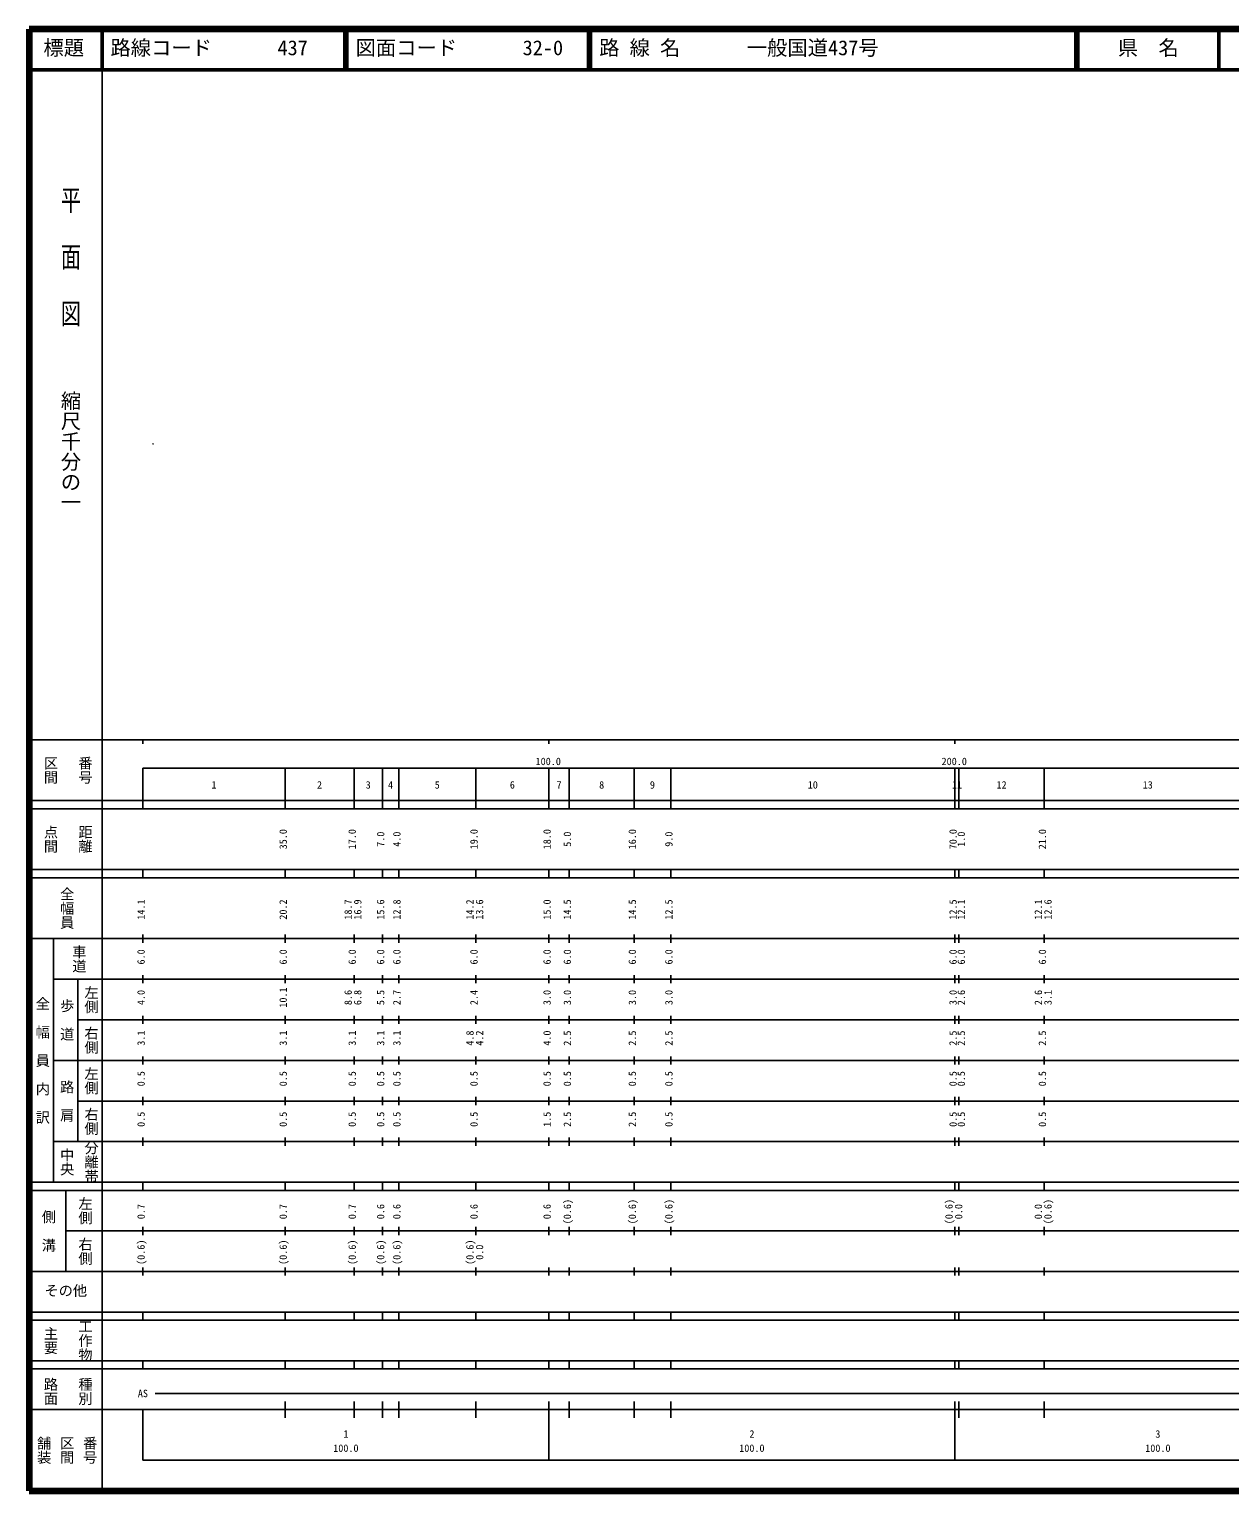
# Model space of a CAD drawing. Units: millimetres on the paper. Extents: x 40 to 680, y 20 to 380.
# Drawn here: x 40 to 335.7, y 20 to 380 of the extents above; entities that cross this region are included whole.
import ezdxf
from ezdxf.enums import TextEntityAlignment as Align

# ---------------------------------------------------------------- set-up
doc = ezdxf.new("R2010")
doc.units = ezdxf.units.MM
for name, color, linetype, lineweight in [('M-OTRS', 6, 'Continuous', 25), ('M-TTL', 2, 'Continuous', 140), ('M-TTL-BAND', 7, 'Continuous', 25), ('M-TTL-LINE', 7, 'Continuous', 50)]:
    doc.layers.add(name, color=color, linetype=linetype, lineweight=lineweight)
doc.layers.add('M-TTL-TXT', color=7, linetype='Continuous')
doc.styles.add('@ＭＳ ゴシック', font='')
doc.styles.add('ＭＳ ゴシック', font='')
doc.styles.get('@ＭＳ ゴシック').set_extended_font_data('@MS Gothic')
doc.styles.get('ＭＳ ゴシック').set_extended_font_data('MS Gothic')

msp = doc.modelspace()

# ---------------------------------------------------------------- linework, layer by layer
at = {"layer": 'M-OTRS'}
for radius in [0.0313, 0.025, 0.0188, 0.0125, 0.0063]:
    msp.add_circle((70.51, 277.878), radius, dxfattribs=at)
at = {"layer": 'M-TTL'}
for p, q in [((40, 380), (40, 20)), ((680, 380), (40, 380)), ((40, 20), (680, 20))]:
    msp.add_line(p, q, dxfattribs=at)
at = {"layer": 'M-TTL-BAND'}
for p, q in [((58, 370), (58, 20)), ((40, 205), (579, 205)), ((68, 205), (68, 204)), ((168, 205), (168, 204)), ((268, 205), (268, 204)), ((68, 198), (579, 198)), ((68, 198), (68, 188)), ((103, 188), (103, 198)), ((120, 188), (120, 198)), ((127, 188), (127, 198)), ((131, 188), (131, 198)), ((150, 188), (150, 198)), ((168, 188), (168, 198)), ((173, 188), (173, 198)), ((189, 188), (189, 198)), ((198, 188), (198, 198)), ((268, 188), (268, 198)), ((269, 188), (269, 198)), ((290, 188), (290, 198)), ((40, 190), (579, 190)), ((40, 188), (579, 188)), ((40, 173), (579, 173)), ((68, 171), (68, 173)), ((103, 171), (103, 173)), ((120, 171), (120, 173)), ((127, 171), (127, 173)), ((131, 171), (131, 173)), ((150, 171), (150, 173)), ((168, 171), (168, 173)), ((173, 171), (173, 173)), ((189, 171), (189, 173)), ((198, 171), (198, 173)), ((268, 171), (268, 173)), ((269, 171), (269, 173)), ((290, 171), (290, 173)), ((40, 171), (579, 171)), ((40, 156), (579, 156)), ((46, 96), (46, 156)), ((68, 155), (68, 157)), ((103, 155), (103, 157)), ((120, 155), (120, 157)), ((127, 155), (127, 157)), ((131, 155), (131, 157)), ((150, 155), (150, 157)), ((168, 155), (168, 157)), ((173, 155), (173, 157)), ((189, 155), (189, 157)), ((198, 155), (198, 157)), ((268, 155), (268, 157)), ((269, 155), (269, 157)), ((290, 155), (290, 157)), ((46, 146), (579, 146)), ((52, 146), (52, 106)), ((68, 145), (68, 147)), ((103, 145), (103, 147)), ((120, 145), (120, 147)), ((127, 145), (127, 147)), ((131, 145), (131, 147)), ((150, 145), (150, 147)), ((168, 145), (168, 147)), ((173, 145), (173, 147)), ((189, 145), (189, 147)), ((198, 145), (198, 147)), ((268, 145), (268, 147)), ((269, 145), (269, 147)), ((290, 145), (290, 147)), ((68, 135), (68, 137)), ((103, 135), (103, 137)), ((120, 135), (120, 137)), ((127, 135), (127, 137)), ((131, 135), (131, 137)), ((150, 135), (150, 137)), ((168, 135), (168, 137)), ((173, 135), (173, 137)), ((189, 135), (189, 137)), ((198, 135), (198, 137)), ((268, 135), (268, 137)), ((269, 135), (269, 137)), ((290, 135), (290, 137)), ((52, 136), (579, 136)), ((46, 126), (579, 126)), ((68, 125), (68, 127)), ((103, 125), (103, 127)), ((120, 125), (120, 127)), ((127, 125), (127, 127)), ((131, 125), (131, 127)), ((150, 125), (150, 127)), ((168, 125), (168, 127)), ((173, 125), (173, 127)), ((189, 125), (189, 127)), ((198, 125), (198, 127)), ((268, 125), (268, 127)), ((269, 125), (269, 127)), ((290, 125), (290, 127)), ((52, 116), (579, 116)), ((68, 115), (68, 117)), ((103, 115), (103, 117)), ((120, 115), (120, 117)), ((127, 115), (127, 117)), ((131, 115), (131, 117)), ((150, 115), (150, 117)), ((168, 115), (168, 117)), ((173, 115), (173, 117)), ((189, 115), (189, 117)), ((198, 115), (198, 117)), ((268, 115), (268, 117)), ((269, 115), (269, 117)), ((290, 115), (290, 117)), ((46, 106), (579, 106)), ((68, 105), (68, 107)), ((103, 105), (103, 107)), ((120, 105), (120, 107)), ((127, 105), (127, 107)), ((131, 105), (131, 107)), ((150, 105), (150, 107)), ((168, 105), (168, 107)), ((173, 105), (173, 107)), ((189, 105), (189, 107)), ((198, 105), (198, 107)), ((268, 105), (268, 107)), ((269, 105), (269, 107)), ((290, 105), (290, 107)), ((40, 96), (579, 96)), ((40, 94), (579, 94)), ((49, 94), (49, 74)), ((68, 94), (68, 96)), ((103, 94), (103, 96)), ((120, 94), (120, 96)), ((127, 94), (127, 96)), ((131, 94), (131, 96)), ((150, 94), (150, 96)), ((168, 94), (168, 96)), ((173, 94), (173, 96)), ((189, 94), (189, 96)), ((198, 94), (198, 96)), ((268, 94), (268, 96)), ((269, 94), (269, 96)), ((290, 94), (290, 96)), ((49, 84), (579, 84)), ((68, 83), (68, 85)), ((103, 83), (103, 85)), ((120, 83), (120, 85)), ((127, 83), (127, 85)), ((131, 83), (131, 85)), ((150, 83), (150, 85)), ((168, 83), (168, 85)), ((173, 83), (173, 85)), ((189, 83), (189, 85)), ((198, 83), (198, 85)), ((268, 83), (268, 85)), ((269, 83), (269, 85)), ((290, 83), (290, 85)), ((40, 74), (579, 74)), ((68, 73), (68, 75)), ((103, 73), (103, 75)), ((120, 73), (120, 75)), ((127, 73), (127, 75)), ((131, 73), (131, 75)), ((150, 73), (150, 75)), ((168, 73), (168, 75)), ((173, 73), (173, 75)), ((189, 73), (189, 75)), ((198, 73), (198, 75)), ((268, 73), (268, 75)), ((269, 73), (269, 75)), ((290, 73), (290, 75)), ((40, 64), (579, 64)), ((40, 62), (579, 62)), ((68, 62), (68, 64)), ((103, 62), (103, 64)), ((120, 62), (120, 64)), ((127, 62), (127, 64)), ((131, 62), (131, 64)), ((150, 62), (150, 64)), ((168, 62), (168, 64)), ((173, 62), (173, 64)), ((189, 62), (189, 64)), ((198, 62), (198, 64)), ((268, 62), (268, 64)), ((269, 62), (269, 64)), ((290, 62), (290, 64)), ((40, 52), (579, 52)), ((68, 50), (68, 52)), ((103, 50), (103, 52)), ((120, 50), (120, 52)), ((127, 50), (127, 52)), ((131, 50), (131, 52)), ((150, 50), (150, 52)), ((168, 50), (168, 52)), ((173, 50), (173, 52)), ((189, 50), (189, 52)), ((198, 50), (198, 52)), ((268, 50), (268, 52)), ((269, 50), (269, 52)), ((290, 50), (290, 52)), ((40, 50), (579, 50)), ((71, 44), (565, 44)), ((40, 40), (579, 40)), ((68, 40), (68, 27.5)), ((103, 38), (103, 42)), ((120, 38), (120, 42)), ((127, 38), (127, 42)), ((131, 38), (131, 42)), ((150, 38), (150, 42)), ((168, 27.5), (168, 42)), ((173, 38), (173, 42)), ((189, 38), (189, 42)), ((198, 38), (198, 42)), ((268, 27.5), (268, 42)), ((269, 38), (269, 42)), ((290, 38), (290, 42)), ((68, 27.5), (579, 27.5))]:
    msp.add_line(p, q, dxfattribs=at)
at = {"layer": 'M-TTL-LINE'}
for p, q in [((58, 380), (58, 370)), ((117.75, 380), (117.75, 370)), ((118.25, 380), (118.25, 370)), ((177.75, 380), (177.75, 370)), ((178.25, 380), (178.25, 370)), ((297.75, 380), (297.75, 370)), ((298.25, 380), (298.25, 370)), ((333, 380), (333, 370)), ((40, 370), (680, 370))]:
    msp.add_line(p, q, dxfattribs=at)

# ---------------------------------------------------------------- texts
at = {"layer": 'M-TTL-BAND', "style": '@ＭＳ ゴシック', "width": 1.4}
msp.add_text('平  面  図', height=3.666, rotation=270, dxfattribs=at).set_placement((47.277, 341.475), align=Align.BOTTOM_LEFT)
at = {"layer": 'M-TTL-BAND'}
for s, height, rotation, style, p in [('縮尺千分の一', 3.666, 270, '@ＭＳ ゴシック', (47.277, 291.03)), ('区間', 2.566, 270, '@ＭＳ ゴシック', (43.25, 201)), ('番号', 2.566, 270, '@ＭＳ ゴシック', (51.75, 201)), ('点間', 2.566, 270, '@ＭＳ ゴシック', (43.25, 184)), ('距離', 2.566, 270, '@ＭＳ ゴシック', (51.75, 184)), ('35.0', 1.833, 90, 'ＭＳ ゴシック', (104, 178)), ('17.0', 1.833, 90, 'ＭＳ ゴシック', (121, 178)), ('7.0', 1.833, 90, 'ＭＳ ゴシック', (128, 178.625)), ('4.0', 1.833, 90, 'ＭＳ ゴシック', (132, 178.625)), ('19.0', 1.833, 90, 'ＭＳ ゴシック', (151, 178)), ('18.0', 1.833, 90, 'ＭＳ ゴシック', (169, 178)), ('5.0', 1.833, 90, 'ＭＳ ゴシック', (174, 178.625)), ('16.0', 1.833, 90, 'ＭＳ ゴシック', (190, 178)), ('9.0', 1.833, 90, 'ＭＳ ゴシック', (199, 178.625)), ('70.0', 1.833, 90, 'ＭＳ ゴシック', (269, 178)), ('1.0', 1.833, 90, 'ＭＳ ゴシック', (271.029, 178.625)), ('21.0', 1.833, 90, 'ＭＳ ゴシック', (291, 178)), ('全幅員', 2.566, 270, '@ＭＳ ゴシック', (47.25, 168.75)), ('14.1', 1.833, 90, 'ＭＳ ゴシック', (69, 160.674)), ('20.2', 1.833, 90, 'ＭＳ ゴシック', (104, 160.674)), ('18.7', 1.833, 90, 'ＭＳ ゴシック', (120, 160.674)), ('16.9', 1.833, 90, 'ＭＳ ゴシック', (122.37, 160.674)), ('15.6', 1.833, 90, 'ＭＳ ゴシック', (128, 160.674)), ('12.8', 1.833, 90, 'ＭＳ ゴシック', (132, 160.674)), ('14.2', 1.833, 90, 'ＭＳ ゴシック', (150, 160.674)), ('13.6', 1.833, 90, 'ＭＳ ゴシック', (152.37, 160.674)), ('15.0', 1.833, 90, 'ＭＳ ゴシック', (169, 160.674)), ('14.5', 1.833, 90, 'ＭＳ ゴシック', (174, 160.674)), ('14.5', 1.833, 90, 'ＭＳ ゴシック', (190, 160.674)), ('12.5', 1.833, 90, 'ＭＳ ゴシック', (199, 160.674)), ('12.5', 1.833, 90, 'ＭＳ ゴシック', (269, 160.674)), ('12.5', 1.833, 90, 'ＭＳ ゴシック', (269, 160.674)), ('12.1', 1.833, 90, 'ＭＳ ゴシック', (271.029, 160.674)), ('12.1', 1.833, 90, 'ＭＳ ゴシック', (290, 160.674)), ('12.6', 1.833, 90, 'ＭＳ ゴシック', (292.37, 160.674)), ('車道', 2.566, 270, '@ＭＳ ゴシック', (50.25, 154.5)), ('6.0', 1.833, 90, 'ＭＳ ゴシック', (69, 149.625)), ('6.0', 1.833, 90, 'ＭＳ ゴシック', (104, 149.625)), ('6.0', 1.833, 90, 'ＭＳ ゴシック', (121, 149.625)), ('6.0', 1.833, 90, 'ＭＳ ゴシック', (128, 149.625)), ('6.0', 1.833, 90, 'ＭＳ ゴシック', (132, 149.625)), ('6.0', 1.833, 90, 'ＭＳ ゴシック', (151, 149.625)), ('6.0', 1.833, 90, 'ＭＳ ゴシック', (169, 149.625)), ('6.0', 1.833, 90, 'ＭＳ ゴシック', (174, 149.625)), ('6.0', 1.833, 90, 'ＭＳ ゴシック', (190, 149.625)), ('6.0', 1.833, 90, 'ＭＳ ゴシック', (199, 149.625)), ('6.0', 1.833, 90, 'ＭＳ ゴシック', (269, 149.625)), ('6.0', 1.833, 90, 'ＭＳ ゴシック', (271.029, 149.625)), ('6.0', 1.833, 90, 'ＭＳ ゴシック', (291, 149.625)), ('左側', 2.566, 270, '@ＭＳ ゴシック', (53.25, 144.5)), ('全\u3000幅\u3000員\u3000内\u3000訳', 2.566, 270, '@ＭＳ ゴシック', (41.25, 141.75)), ('歩\u3000道', 2.566, 270, '@ＭＳ ゴシック', (47.25, 141.25)), ('4.0', 1.833, 90, 'ＭＳ ゴシック', (69, 139.625)), ('10.1', 1.833, 90, 'ＭＳ ゴシック', (104, 139)), ('8.6', 1.833, 90, 'ＭＳ ゴシック', (120, 139.625)), ('6.8', 1.833, 90, 'ＭＳ ゴシック', (122.37, 139.625)), ('5.5', 1.833, 90, 'ＭＳ ゴシック', (128, 139.625)), ('2.7', 1.833, 90, 'ＭＳ ゴシック', (132, 139.625)), ('2.4', 1.833, 90, 'ＭＳ ゴシック', (151, 139.625)), ('3.0', 1.833, 90, 'ＭＳ ゴシック', (169, 139.625)), ('3.0', 1.833, 90, 'ＭＳ ゴシック', (174, 139.625)), ('3.0', 1.833, 90, 'ＭＳ ゴシック', (190, 139.625)), ('3.0', 1.833, 90, 'ＭＳ ゴシック', (199, 139.625)), ('3.0', 1.833, 90, 'ＭＳ ゴシック', (269, 139.625)), ('3.0', 1.833, 90, 'ＭＳ ゴシック', (269, 139.625)), ('2.6', 1.833, 90, 'ＭＳ ゴシック', (271.029, 139.625)), ('2.6', 1.833, 90, 'ＭＳ ゴシック', (290, 139.625)), ('3.1', 1.833, 90, 'ＭＳ ゴシック', (292.37, 139.625)), ('右側', 2.566, 270, '@ＭＳ ゴシック', (53.25, 134.5)), ('3.1', 1.833, 90, 'ＭＳ ゴシック', (69, 129.625)), ('3.1', 1.833, 90, 'ＭＳ ゴシック', (104, 129.625)), ('3.1', 1.833, 90, 'ＭＳ ゴシック', (121, 129.625)), ('3.1', 1.833, 90, 'ＭＳ ゴシック', (128, 129.625)), ('3.1', 1.833, 90, 'ＭＳ ゴシック', (132, 129.625)), ('4.8', 1.833, 90, 'ＭＳ ゴシック', (150, 129.625)), ('4.2', 1.833, 90, 'ＭＳ ゴシック', (152.37, 129.625)), ('4.0', 1.833, 90, 'ＭＳ ゴシック', (169, 129.625)), ('2.5', 1.833, 90, 'ＭＳ ゴシック', (174, 129.625)), ('2.5', 1.833, 90, 'ＭＳ ゴシック', (190, 129.625)), ('2.5', 1.833, 90, 'ＭＳ ゴシック', (199, 129.625)), ('2.5', 1.833, 90, 'ＭＳ ゴシック', (269, 129.625)), ('2.5', 1.833, 90, 'ＭＳ ゴシック', (271.029, 129.625)), ('2.5', 1.833, 90, 'ＭＳ ゴシック', (291, 129.625)), ('左側', 2.566, 270, '@ＭＳ ゴシック', (53.25, 124.5)), ('0.5', 1.833, 90, 'ＭＳ ゴシック', (69, 119.625)), ('0.5', 1.833, 90, 'ＭＳ ゴシック', (104, 119.625)), ('0.5', 1.833, 90, 'ＭＳ ゴシック', (121, 119.625)), ('0.5', 1.833, 90, 'ＭＳ ゴシック', (128, 119.625)), ('0.5', 1.833, 90, 'ＭＳ ゴシック', (132, 119.625)), ('0.5', 1.833, 90, 'ＭＳ ゴシック', (151, 119.625)), ('0.5', 1.833, 90, 'ＭＳ ゴシック', (169, 119.625)), ('0.5', 1.833, 90, 'ＭＳ ゴシック', (174, 119.625)), ('0.5', 1.833, 90, 'ＭＳ ゴシック', (190, 119.625)), ('0.5', 1.833, 90, 'ＭＳ ゴシック', (199, 119.625)), ('0.5', 1.833, 90, 'ＭＳ ゴシック', (269, 119.625)), ('0.5', 1.833, 90, 'ＭＳ ゴシック', (271.029, 119.625)), ('0.5', 1.833, 90, 'ＭＳ ゴシック', (291, 119.625)), ('路\u3000肩', 2.566, 270, '@ＭＳ ゴシック', (47.25, 121.25)), ('右側', 2.566, 270, '@ＭＳ ゴシック', (53.25, 114.5)), ('0.5', 1.833, 90, 'ＭＳ ゴシック', (69, 109.625)), ('0.5', 1.833, 90, 'ＭＳ ゴシック', (104, 109.625)), ('0.5', 1.833, 90, 'ＭＳ ゴシック', (121, 109.625)), ('0.5', 1.833, 90, 'ＭＳ ゴシック', (128, 109.625)), ('0.5', 1.833, 90, 'ＭＳ ゴシック', (132, 109.625)), ('0.5', 1.833, 90, 'ＭＳ ゴシック', (151, 109.625)), ('1.5', 1.833, 90, 'ＭＳ ゴシック', (169, 109.625)), ('2.5', 1.833, 90, 'ＭＳ ゴシック', (174, 109.625)), ('2.5', 1.833, 90, 'ＭＳ ゴシック', (190, 109.625)), ('0.5', 1.833, 90, 'ＭＳ ゴシック', (199, 109.625)), ('0.5', 1.833, 90, 'ＭＳ ゴシック', (269, 109.625)), ('0.5', 1.833, 90, 'ＭＳ ゴシック', (271.029, 109.625)), ('0.5', 1.833, 90, 'ＭＳ ゴシック', (291, 109.625)), ('分離帯', 2.566, 270, '@ＭＳ ゴシック', (53.25, 106.25)), ('中央', 2.566, 270, '@ＭＳ ゴシック', (47.25, 104.5)), ('左側', 2.566, 270, '@ＭＳ ゴシック', (51.75, 92.5)), ('0.7', 1.833, 90, 'ＭＳ ゴシック', (69, 86.889)), ('0.7', 1.833, 90, 'ＭＳ ゴシック', (104, 86.889)), ('0.7', 1.833, 90, 'ＭＳ ゴシック', (121, 86.889)), ('0.6', 1.833, 90, 'ＭＳ ゴシック', (128, 86.889)), ('0.6', 1.833, 90, 'ＭＳ ゴシック', (132, 86.889)), ('0.6', 1.833, 90, 'ＭＳ ゴシック', (151, 86.889)), ('0.6', 1.833, 90, 'ＭＳ ゴシック', (169, 86.889)), ('(0.6)', 1.833, 90, 'ＭＳ ゴシック', (174, 85.639)), ('(0.6)', 1.833, 90, 'ＭＳ ゴシック', (190, 85.639)), ('(0.6)', 1.833, 90, 'ＭＳ ゴシック', (199, 85.639)), ('(0.6)', 1.833, 90, 'ＭＳ ゴシック', (268, 85.639)), ('0.0', 1.833, 90, 'ＭＳ ゴシック', (270.37, 86.889)), ('0.0', 1.833, 90, 'ＭＳ ゴシック', (290, 86.889)), ('(0.6)', 1.833, 90, 'ＭＳ ゴシック', (292.37, 85.639)), ('側\u3000溝', 2.566, 270, '@ＭＳ ゴシック', (42.75, 89.25)), ('右側', 2.566, 270, '@ＭＳ ゴシック', (51.75, 82.5)), ('(0.6)', 1.833, 90, 'ＭＳ ゴシック', (69, 75.639)), ('(0.6)', 1.833, 90, 'ＭＳ ゴシック', (104, 75.639)), ('(0.6)', 1.833, 90, 'ＭＳ ゴシック', (121, 75.639)), ('(0.6)', 1.833, 90, 'ＭＳ ゴシック', (128, 75.639)), ('(0.6)', 1.833, 90, 'ＭＳ ゴシック', (132, 75.639)), ('(0.6)', 1.833, 90, 'ＭＳ ゴシック', (150, 75.639)), ('0.0', 1.833, 90, 'ＭＳ ゴシック', (152.37, 76.889)), ('工作物', 2.566, 270, '@ＭＳ ゴシック', (51.75, 62.25)), ('主要', 2.566, 270, '@ＭＳ ゴシック', (43.25, 60.5)), ('路面', 2.566, 270, '@ＭＳ ゴシック', (43.25, 48)), ('種別', 2.566, 270, '@ＭＳ ゴシック', (51.75, 48)), ('舗装', 2.566, 270, '@ＭＳ ゴシック', (41.583, 33.5)), ('区間', 2.566, 270, '@ＭＳ ゴシック', (47.25, 33.5)), ('番号', 2.566, 270, '@ＭＳ ゴシック', (52.917, 33.5))]:
    msp.add_text(s, height=height, rotation=rotation, dxfattribs=dict(at, style=style)).set_placement(p, align=Align.BOTTOM_LEFT)
at = {"layer": 'M-TTL-BAND', "style": 'ＭＳ ゴシック'}
for s, height, p in [('100.0', 1.833, (164.719, 198.195)), ('200.0', 1.833, (264.719, 198.195)), ('1', 1.833, (84.875, 192.405)), ('2', 1.833, (110.875, 192.405)), ('3', 1.833, (122.875, 192.405)), ('4', 1.833, (128.375, 192.405)), ('5', 1.833, (139.875, 192.405)), ('6', 1.833, (158.375, 192.405)), ('7', 1.833, (169.875, 192.405)), ('8', 1.833, (180.375, 192.405)), ('9', 1.833, (192.875, 192.405)), ('10', 1.833, (231.75, 192.405)), ('11', 1.833, (267.25, 192.405)), ('12', 1.833, (278.25, 192.405)), ('13', 1.833, (314.25, 192.405)), ('その他', 2.566, (43.75, 67.25)), ('AS', 1.833, (66.75, 42.5)), ('1', 1.833, (117.375, 32.523)), ('2', 1.833, (217.375, 32.523)), ('3', 1.833, (317.375, 32.523)), ('100.0', 1.833, (114.875, 29.033)), ('100.0', 1.833, (214.875, 29.033)), ('100.0', 1.833, (314.875, 29.033))]:
    msp.add_text(s, height=height, dxfattribs=at).set_placement(p, align=Align.BOTTOM_LEFT)
at = {"layer": 'M-TTL-TXT', "style": 'ＭＳ ゴシック'}
for s, p in [('標題', (43.5, 372.5)), ('路線コード', (60, 372.5)), ('437', (101.142, 372.5)), ('図面コード', (120.38, 372.5)), ('32-0', (161.521, 372.5)), ('路 線 名', (180.38, 372.5)), ('一般国道437号', (216.734, 372.5)), ('県\u3000名', (308.125, 372.5))]:
    msp.add_text(s, height=3.666, dxfattribs=at).set_placement(p, align=Align.BOTTOM_LEFT)

doc.saveas('drawing.dxf')
